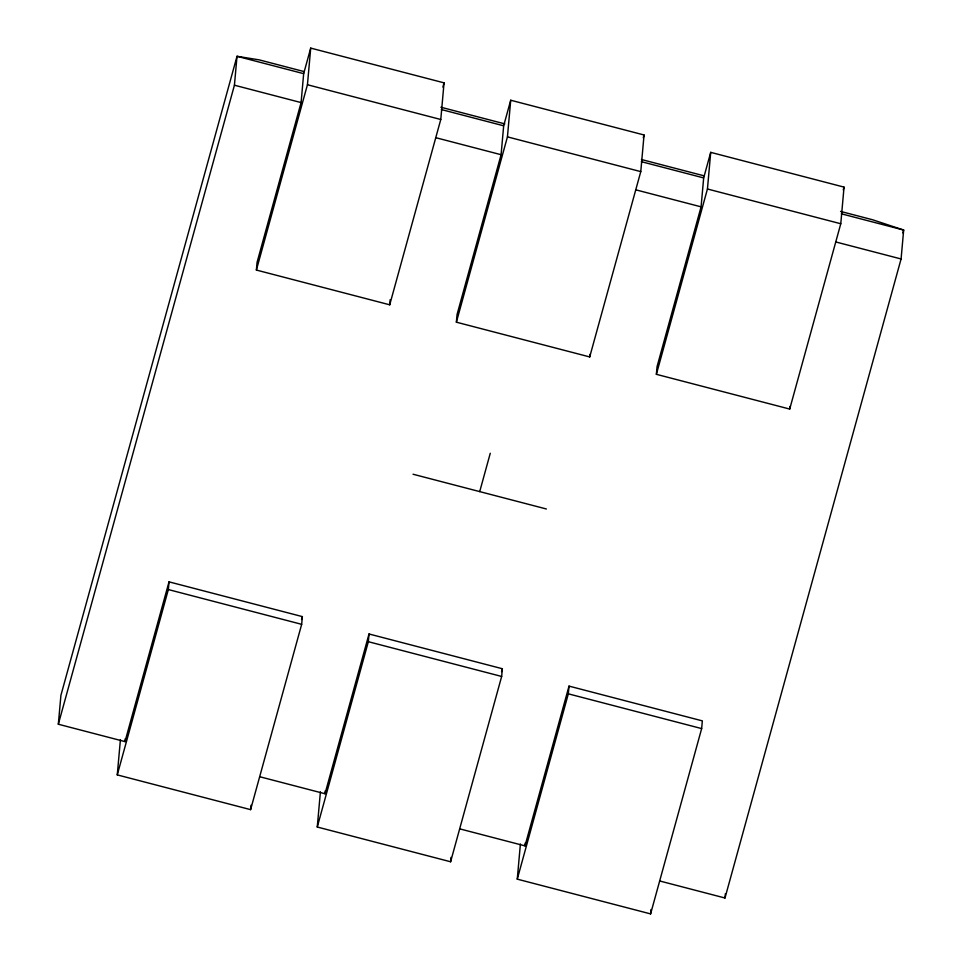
<?xml version="1.0" encoding="UTF-8"?>
<svg xmlns="http://www.w3.org/2000/svg" width="962" height="962" viewBox="0 0 962 962"><rect width="100%" height="100%" fill="white"/><g stroke="black" fill="none" stroke-linecap="round" stroke-linejoin="round"><path stroke-width="1.44" d="M120.406 739.718L117.268 774.891L250.601 809.643L301.671 624.326L302.357 616.606L169.023 581.854L125 741.606L58.333 724.23L60.919 695.31L237.013 56.289L259.211 59.872L304.269 71.621M125 741.606L125.264 738.72M117.268 774.891L168.338 589.562L169.023 581.854M58.333 724.23L234.427 85.209L237.013 56.289L303.667 73.665L301.094 102.585L257.07 262.337L256.385 270.057L389.718 304.81L440.776 119.492L444.047 82.852L310.714 48.1L303.667 73.665M256.385 270.057L307.443 84.74L310.714 48.1M250.601 809.643L250.998 805.242M259.788 776.743L325 793.746L369.023 633.982L502.356 668.734L501.659 676.454L450.601 861.772L317.268 827.019L320.406 791.846M325 793.746L325.252 790.848M389.718 304.81L390.175 299.663M317.268 827.019L368.338 641.702L369.023 633.982M456.373 322.186L457.07 314.466L501.094 154.714L503.667 125.794L510.714 100.228L644.047 134.981L640.776 171.621L589.706 356.938L456.373 322.186L507.443 136.869L510.714 100.228M450.601 861.772L450.986 857.37M459.776 828.871L524.999 845.875L569.023 686.11L702.344 720.875L701.659 728.583L650.601 913.9L517.267 879.148L520.406 843.975M524.999 845.875L525.252 842.977M589.706 356.938L589.934 354.365M517.267 879.148L568.326 693.83L569.023 686.11M656.373 374.314L657.058 366.606L701.082 206.842L703.667 177.922L710.714 152.357L844.035 187.109L840.776 223.749L789.706 409.066L656.373 374.314L707.443 188.997L710.714 152.357M650.601 913.9L650.985 909.499M659.776 881L724.987 898.003L725.384 893.662M789.706 409.066L789.934 406.493M724.987 898.003L901.081 258.97L903.667 230.05L872.534 219.745L840.56 211.412M442.869 87.109L444.047 82.852M301.563 619.492L302.357 616.606M479.713 491.606L490.271 453.258M643.265 137.819L644.047 134.981M501.563 671.62L502.356 668.734M843.253 189.959L844.035 187.109M902.861 232.948L903.667 230.05L841.341 213.804M440.885 107.227L504.834 123.894M641.45 159.512L703.943 175.793M441.354 109.548L503.667 125.794M641.353 161.676L703.667 177.922M307.443 84.74L440.776 119.492M507.443 136.869L640.776 171.621M707.443 188.997L840.776 223.749M234.427 85.209L301.094 102.585M435.87 137.71L501.094 154.714M635.87 189.851L701.082 206.842M835.87 241.979L901.081 258.97M413.047 474.23L546.38 508.982M168.338 589.562L301.671 624.326M368.338 641.702L501.659 676.454M568.326 693.83L701.659 728.583"/></g></svg>
